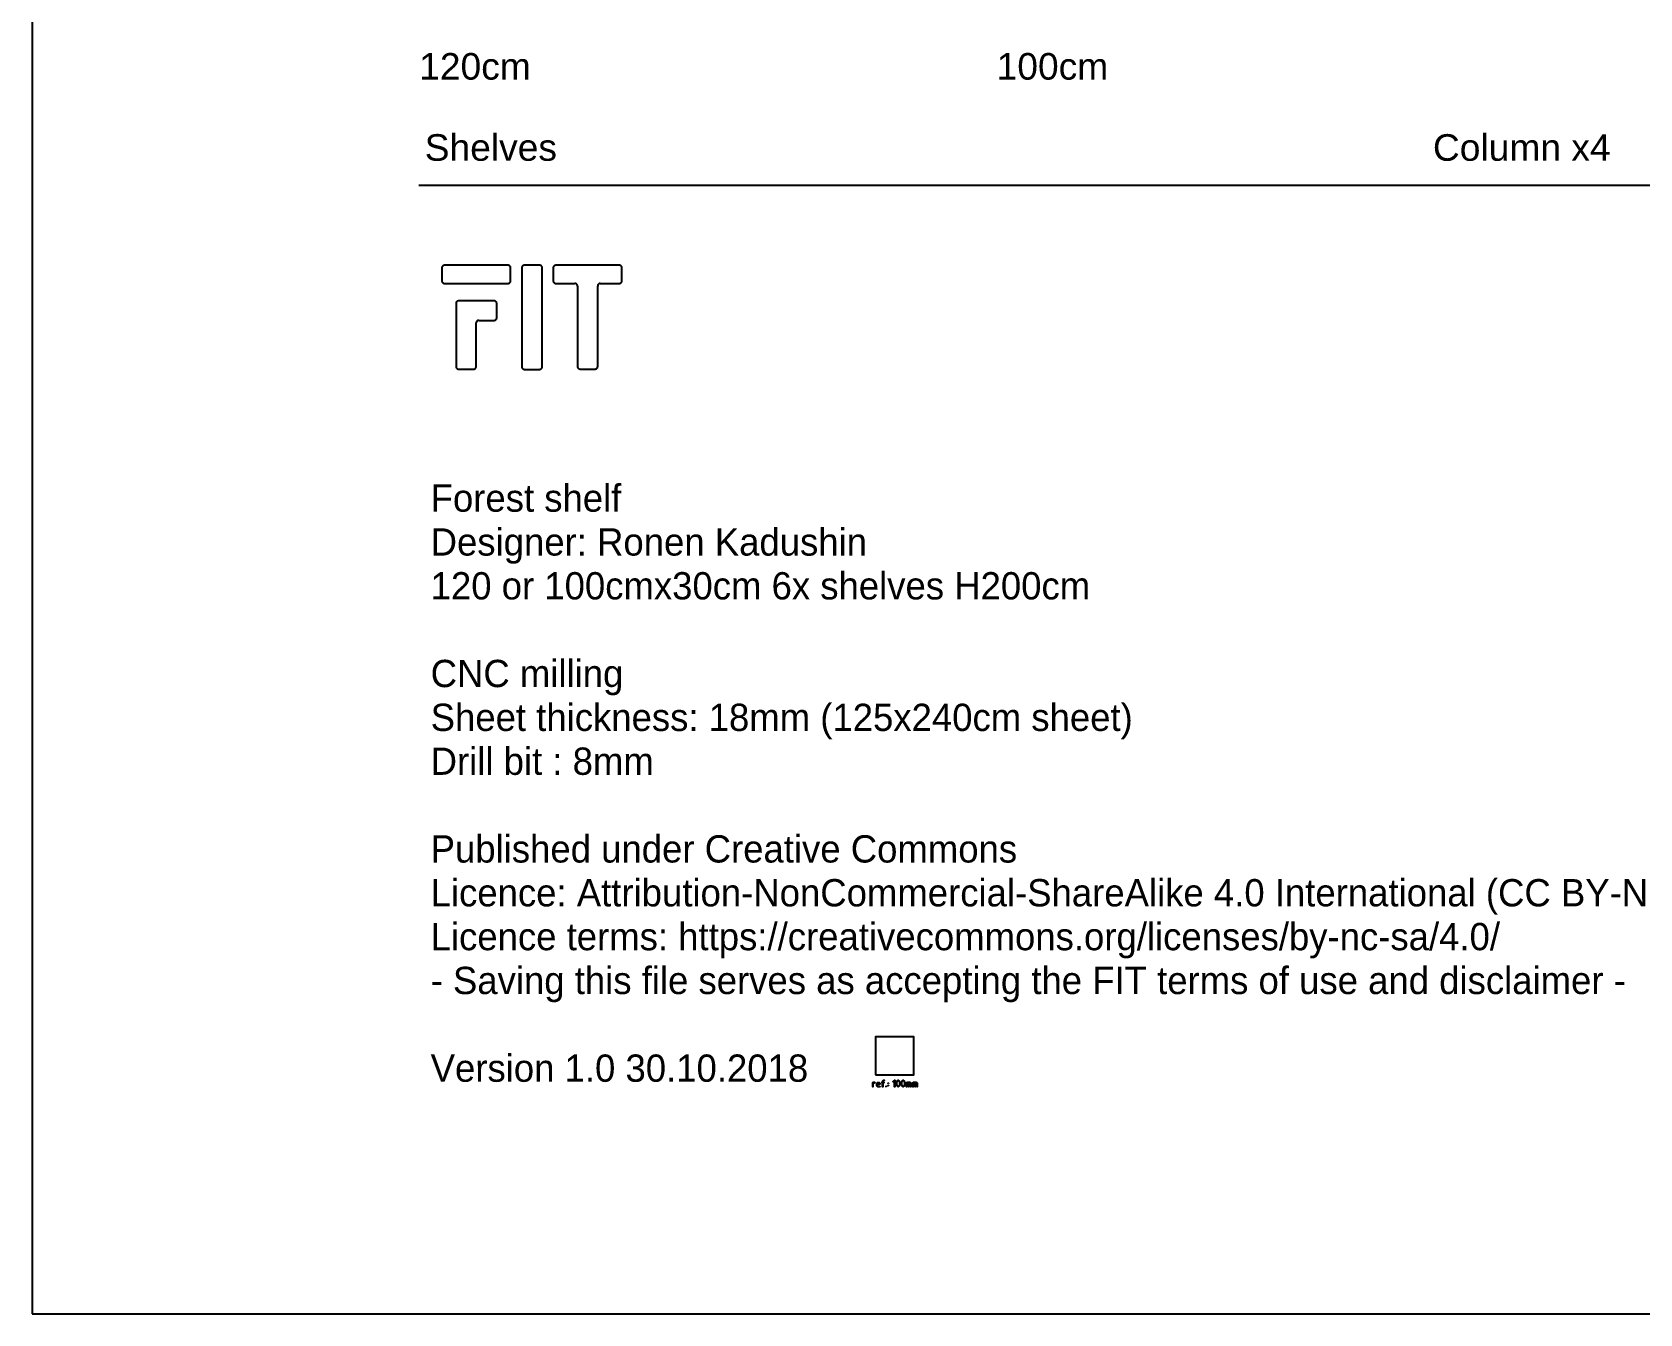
# Model space of a CAD drawing. Header units: millimetres. Extents: x -3995 to 3987, y -3942 to 2675.
# Drawn here: x -3995 to 234, y -3942 to -569 of the extents above; entities that cross this region are included whole.
import ezdxf

# ---------------------------------------------------------------- set-up
doc = ezdxf.new("R2010")
doc.units = ezdxf.units.MM
doc.header["$MEASUREMENT"] = 0
doc.layers.add('Layer 02', color=1, linetype='Continuous', true_color=0xff0000)

msp = doc.modelspace()

# ---------------------------------------------------------------- linework, layer by layer
at = {"layer": 'Layer 02'}
for p, q in [((-2743.2, -1182.4, -11.6), (-2910.5, -1182.4, -11.6)), ((-2660.3, -1182.2, -11.6), (-2700.1, -1182.2, -11.6)), ((-2450.4, -1182.4, -11.6), (-2617.6, -1182.4, -11.6)), ((-2917.3, -1189.2, -11.6), (-2917.3, -1223.2, -11.6)), ((-2736.4, -1223.2, -11.6), (-2736.4, -1189.2, -11.6)), ((-2707, -1189.1, -11.6), (-2707, -1449.3, -11.6)), ((-2653.4, -1449.3, -11.6), (-2653.4, -1189.1, -11.6)), ((-2624.5, -1189.2, -11.6), (-2624.5, -1223.2, -11.6)), ((-2443.5, -1223.2, -11.6), (-2443.5, -1189.2, -11.6)), ((-2910.5, -1230, -11.6), (-2743.2, -1230, -11.6)), ((-2617.6, -1230, -11.6), (-2567.4, -1230, -11.6)), ((-2560.6, -1236.9, -11.6), (-2560.6, -1448.5, -11.6)), ((-2507.4, -1448.5, -11.6), (-2507.4, -1236.9, -11.6)), ((-2500.5, -1230, -11.6), (-2450.4, -1230, -11.6)), ((-2880, -1282.9, -11.6), (-2880, -1448.8, -11.6)), ((-2826.9, -1276.1, -11.6), (-2873.1, -1276.1, -11.6)), ((-2779.8, -1276.1, -11.6), (-2826.9, -1276.1, -11.6)), ((-2772.9, -1320.4, -11.6), (-2772.9, -1282.9, -11.6)), ((-2826.9, -1448.8, -11.6), (-2826.9, -1334.1, -11.6)), ((-2820, -1327.3, -11.6), (-2779.8, -1327.3, -11.6)), ((-2873.1, -1455.7, -11.6), (-2833.7, -1455.7, -11.6)), ((-2700.1, -1456.2, -11.6), (-2660.3, -1456.2, -11.6)), ((-2553.7, -1455.4, -11.6), (-2514.3, -1455.4, -11.6))]:
    msp.add_line(p, q, dxfattribs=at)
for points in [[(-3994.9, -3941.5), (3986.7, -3941.5), (3986.7, 2674.8), (-3994.9, 2674.8)], [(-1776.3, -3312.4), (-1676.3, -3312.4), (-1676.3, -3212.4), (-1776.3, -3212.4)]]:
    msp.add_lwpolyline(points, close=True, dxfattribs=at)
msp.add_lwpolyline([(-2977.7, -971.4), (3190.6, -971.4)], dxfattribs=at)
for points, weights in [([(-2910.5, -1182.4, -11.6), (-2917.3, -1182.4, -11.6), (-2917.3, -1189.2, -11.6)], [1, 0.707106781187, 1]), ([(-2736.4, -1189.2, -11.6), (-2736.4, -1182.4, -11.6), (-2743.2, -1182.4, -11.6)], [1, 0.707106781187, 1]), ([(-2700.1, -1182.2, -11.6), (-2707, -1182.2, -11.6), (-2707, -1189.1, -11.6)], [1, 0.707106781187, 1]), ([(-2653.4, -1189.1, -11.6), (-2653.4, -1182.2, -11.6), (-2660.3, -1182.2, -11.6)], [1, 0.707106781187, 1]), ([(-2617.6, -1182.4, -11.6), (-2624.5, -1182.4, -11.6), (-2624.5, -1189.2, -11.6)], [1, 0.707106781187, 1]), ([(-2443.5, -1189.2, -11.6), (-2443.5, -1182.4, -11.6), (-2450.4, -1182.4, -11.6)], [1, 0.707106781187, 1]), ([(-2917.3, -1223.2, -11.6), (-2917.3, -1230, -11.6), (-2910.5, -1230, -11.6)], [1, 0.707106781187, 1]), ([(-2743.2, -1230, -11.6), (-2736.4, -1230, -11.6), (-2736.4, -1223.2, -11.6)], [1, 0.707106781187, 1]), ([(-2624.5, -1223.2, -11.6), (-2624.5, -1230, -11.6), (-2617.6, -1230, -11.6)], [1, 0.707106781187, 1]), ([(-2450.4, -1230, -11.6), (-2443.5, -1230, -11.6), (-2443.5, -1223.2, -11.6)], [1, 0.707106781186, 1]), ([(-2560.6, -1236.9, -11.6), (-2560.6, -1230, -11.6), (-2567.4, -1230, -11.6)], [1, 0.707106781187, 1]), ([(-2500.5, -1230, -11.6), (-2507.4, -1230, -11.6), (-2507.4, -1236.9, -11.6)], [1, 0.707106781187, 1]), ([(-2873.1, -1276.1, -11.6), (-2880, -1276.1, -11.6), (-2880, -1282.9, -11.6)], [1, 0.707106781186, 1]), ([(-2772.9, -1282.9, -11.6), (-2772.9, -1276.1, -11.6), (-2779.8, -1276.1, -11.6)], [1, 0.707106781187, 1]), ([(-2820, -1327.3, -11.6), (-2826.9, -1327.3, -11.6), (-2826.9, -1334.1, -11.6)], [1, 0.707106781186, 1]), ([(-2779.8, -1327.3, -11.6), (-2772.9, -1327.3, -11.6), (-2772.9, -1320.4, -11.6)], [1, 0.707106781186, 1]), ([(-2880, -1448.8, -11.6), (-2880, -1455.7, -11.6), (-2873.1, -1455.7, -11.6)], [1, 0.707106781186, 1]), ([(-2833.7, -1455.7, -11.6), (-2826.9, -1455.7, -11.6), (-2826.9, -1448.8, -11.6)], [1, 0.707106781186, 1]), ([(-2707, -1449.3, -11.6), (-2707, -1456.2, -11.6), (-2700.1, -1456.2, -11.6)], [1, 0.707106781187, 1]), ([(-2660.3, -1456.2, -11.6), (-2653.4, -1456.2, -11.6), (-2653.4, -1449.3, -11.6)], [1, 0.707106781187, 1]), ([(-2560.6, -1448.5, -11.6), (-2560.6, -1455.4, -11.6), (-2553.7, -1455.4, -11.6)], [1, 0.707106781187, 1]), ([(-2514.3, -1455.4, -11.6), (-2507.4, -1455.4, -11.6), (-2507.4, -1448.5, -11.6)], [1, 0.707106781186, 1])]:
    msp.add_rational_spline(points, weights, degree=2, dxfattribs=at)
for points, knots in [([(-1778.1, -3334.5, -11.6), (-1778.1, -3333.5, -11.6), (-1778.1, -3332.5, -11.6), (-1781.1, -3332.5, -11.6), (-1784, -3332.5, -11.6), (-1784, -3338.1, -11.6), (-1784, -3343.8, -11.6), (-1783.8, -3343.8, -11.6), (-1783.6, -3343.8, -11.6), (-1783.6, -3338.3, -11.6), (-1783.6, -3332.9, -11.6), (-1781.1, -3332.9, -11.6), (-1778.5, -3332.9, -11.6), (-1778.5, -3333.7, -11.6), (-1778.5, -3334.5, -11.6), (-1778.3, -3334.5, -11.6), (-1778.1, -3334.5, -11.6)], [-8, -8, -8, -7, -7, -6, -6, -5, -5, -4, -4, -3, -3, -2, -2, -1, -1, 0, 0, 0]), ([(-1765.1, -3338.3, -11.6), (-1765.1, -3337.3, -11.6), (-1765.1, -3336.3, -11.6), (-1765.1, -3334.7, -11.6), (-1766.2, -3333.6, -11.6), (-1767.4, -3332.5, -11.6), (-1769, -3332.5, -11.6), (-1770.6, -3332.5, -11.6), (-1771.8, -3333.6, -11.6), (-1772.9, -3334.7, -11.6), (-1772.9, -3336.3, -11.6), (-1772.9, -3338.2, -11.6), (-1772.9, -3340, -11.6), (-1772.9, -3342.2, -11.6), (-1771.9, -3343.1, -11.6), (-1771.1, -3343.8, -11.6), (-1769.3, -3343.8, -11.6), (-1767.3, -3343.8, -11.6), (-1765.3, -3343.8, -11.6), (-1765.3, -3343.6, -11.6), (-1765.3, -3343.4, -11.6), (-1767.3, -3343.4, -11.6), (-1769.3, -3343.4, -11.6), (-1771, -3343.4, -11.6), (-1771.7, -3342.8, -11.6), (-1772.5, -3342.1, -11.6), (-1772.5, -3340, -11.6), (-1772.5, -3339.2, -11.6), (-1772.5, -3338.3, -11.6), (-1768.8, -3338.3, -11.6), (-1765.1, -3338.3, -11.6)], [-15, -15, -15, -14, -14, -13, -13, -12, -12, -11, -11, -10, -10, -9, -9, -8, -8, -7, -7, -6, -6, -5, -5, -4, -4, -3, -3, -2, -2, -1, -1, 0, 0, 0]), ([(-1765.5, -3338, -11.6), (-1765.5, -3337.2, -11.6), (-1765.5, -3336.4, -11.6), (-1765.5, -3334.9, -11.6), (-1766.5, -3333.9, -11.6), (-1767.5, -3332.8, -11.6), (-1769, -3332.8, -11.6), (-1770.5, -3332.8, -11.6), (-1771.5, -3333.9, -11.6), (-1772.5, -3334.9, -11.6), (-1772.5, -3336.4, -11.6), (-1772.5, -3337.2, -11.6), (-1772.5, -3338, -11.6), (-1769, -3338, -11.6), (-1765.5, -3338, -11.6)], [0, 0, 0, 1, 1, 2, 2, 3, 3, 4, 4, 5, 5, 6, 6, 7, 7, 7]), ([(-1754.1, -3332.9, -11.6), (-1754.1, -3332.7, -11.6), (-1754.1, -3332.5, -11.6), (-1755.9, -3332.5, -11.6), (-1757.6, -3332.5, -11.6), (-1757.6, -3331.9, -11.6), (-1757.6, -3331.3, -11.6), (-1757.6, -3329.8, -11.6), (-1757, -3328.8, -11.6), (-1756.2, -3327.3, -11.6), (-1754.1, -3327.3, -11.6), (-1754.1, -3327.1, -11.6), (-1754.1, -3326.9, -11.6), (-1756.4, -3326.9, -11.6), (-1757.4, -3328.6, -11.6), (-1758, -3329.6, -11.6), (-1758, -3331.3, -11.6), (-1758, -3331.9, -11.6), (-1758, -3332.5, -11.6), (-1758.8, -3332.5, -11.6), (-1759.7, -3332.5, -11.6), (-1759.7, -3332.7, -11.6), (-1759.7, -3332.9, -11.6), (-1758.8, -3332.9, -11.6), (-1758, -3332.9, -11.6), (-1758, -3338.3, -11.6), (-1758, -3343.8, -11.6), (-1757.8, -3343.8, -11.6), (-1757.6, -3343.8, -11.6), (-1757.6, -3338.3, -11.6), (-1757.6, -3332.9, -11.6), (-1755.9, -3332.9, -11.6), (-1754.1, -3332.9, -11.6)], [-16, -16, -16, -15, -15, -14, -14, -13, -13, -12, -12, -11, -11, -10, -10, -9, -9, -8, -8, -7, -7, -6, -6, -5, -5, -4, -4, -3, -3, -2, -2, -1, -1, 0, 0, 0]), ([(-1742.8, -3335.5, -11.6), (-1742.8, -3335, -11.6), (-1742.8, -3334.6, -11.6), (-1743, -3334.6, -11.6), (-1743.2, -3334.6, -11.6), (-1743.2, -3335, -11.6), (-1743.2, -3335.5, -11.6), (-1743, -3335.5, -11.6), (-1742.8, -3335.5, -11.6)], [-4, -4, -4, -3, -3, -2, -2, -1, -1, 0, 0, 0]), ([(-1726.1, -3343.8, -11.6), (-1726.1, -3335.4, -11.6), (-1726.1, -3327.1, -11.6), (-1726.3, -3327.1, -11.6), (-1726.5, -3327.1, -11.6), (-1728.3, -3328.9, -11.6), (-1730.1, -3330.7, -11.6), (-1730, -3330.8, -11.6), (-1729.8, -3330.9, -11.6), (-1728.1, -3329.2, -11.6), (-1726.4, -3327.5, -11.6), (-1726.4, -3335.7, -11.6), (-1726.4, -3343.8, -11.6), (-1726.2, -3343.8, -11.6), (-1726.1, -3343.8, -11.6)], [-7, -7, -7, -6, -6, -5, -5, -4, -4, -3, -3, -2, -2, -1, -1, 0, 0, 0]), ([(-1713.1, -3336, -11.6), (-1713.1, -3335.4, -11.6), (-1713.1, -3334.7, -11.6), (-1713.1, -3332.8, -11.6), (-1713.7, -3330.8, -11.6), (-1714.9, -3326.9, -11.6), (-1717, -3326.9, -11.6), (-1718.2, -3326.9, -11.6), (-1719, -3327.9, -11.6), (-1719.9, -3329, -11.6), (-1720.4, -3331.2, -11.6), (-1720.9, -3333, -11.6), (-1720.9, -3334.7, -11.6), (-1720.9, -3335.4, -11.6), (-1720.9, -3336, -11.6), (-1720.9, -3337.9, -11.6), (-1720.3, -3339.9, -11.6), (-1719.1, -3343.8, -11.6), (-1717, -3343.8, -11.6), (-1715.9, -3343.8, -11.6), (-1715.1, -3342.8, -11.6), (-1714.2, -3341.7, -11.6), (-1713.6, -3339.6, -11.6), (-1713.1, -3337.6, -11.6), (-1713.1, -3336, -11.6)], [-12, -12, -12, -11, -11, -10, -10, -9, -9, -8, -8, -7, -7, -6, -6, -5, -5, -4, -4, -3, -3, -2, -2, -1, -1, 0, 0, 0]), ([(-1713.5, -3336.1, -11.6), (-1713.5, -3335.4, -11.6), (-1713.5, -3334.8, -11.6), (-1713.5, -3333, -11.6), (-1714.1, -3330.9, -11.6), (-1715.2, -3327.3, -11.6), (-1717, -3327.3, -11.6), (-1718.9, -3327.3, -11.6), (-1720, -3330.9, -11.6), (-1720.5, -3333, -11.6), (-1720.5, -3334.8, -11.6), (-1720.5, -3335.4, -11.6), (-1720.5, -3336.1, -11.6), (-1720.5, -3337.8, -11.6), (-1720, -3339.7, -11.6), (-1719, -3343.6, -11.6), (-1717, -3343.6, -11.6), (-1715.2, -3343.6, -11.6), (-1714.1, -3339.9, -11.6), (-1713.5, -3337.9, -11.6), (-1713.5, -3336.1, -11.6)], [0, 0, 0, 1, 1, 2, 2, 3, 3, 4, 4, 5, 5, 6, 6, 7, 7, 8, 8, 9, 9, 10, 10, 10]), ([(-1700.1, -3336, -11.6), (-1700.1, -3335.4, -11.6), (-1700.1, -3334.7, -11.6), (-1700.1, -3332.8, -11.6), (-1700.7, -3330.8, -11.6), (-1701.9, -3326.9, -11.6), (-1704, -3326.9, -11.6), (-1705.2, -3326.9, -11.6), (-1705.9, -3327.9, -11.6), (-1706.8, -3329, -11.6), (-1707.4, -3331.2, -11.6), (-1707.9, -3333, -11.6), (-1707.9, -3334.7, -11.6), (-1707.9, -3335.4, -11.6), (-1707.9, -3336, -11.6), (-1707.9, -3337.9, -11.6), (-1707.3, -3339.9, -11.6), (-1706.1, -3343.8, -11.6), (-1704, -3343.8, -11.6), (-1702.8, -3343.8, -11.6), (-1702, -3342.8, -11.6), (-1701.2, -3341.7, -11.6), (-1700.6, -3339.6, -11.6), (-1700.1, -3337.6, -11.6), (-1700.1, -3336, -11.6)], [-12, -12, -12, -11, -11, -10, -10, -9, -9, -8, -8, -7, -7, -6, -6, -5, -5, -4, -4, -3, -3, -2, -2, -1, -1, 0, 0, 0]), ([(-1700.5, -3336.1, -11.6), (-1700.5, -3335.4, -11.6), (-1700.5, -3334.8, -11.6), (-1700.5, -3333, -11.6), (-1701.1, -3330.9, -11.6), (-1702.1, -3327.3, -11.6), (-1704, -3327.3, -11.6), (-1705.8, -3327.3, -11.6), (-1706.9, -3330.9, -11.6), (-1707.5, -3333, -11.6), (-1707.5, -3334.8, -11.6), (-1707.5, -3335.4, -11.6), (-1707.5, -3336.1, -11.6), (-1707.5, -3337.8, -11.6), (-1707, -3339.7, -11.6), (-1705.9, -3343.6, -11.6), (-1704, -3343.6, -11.6), (-1702.2, -3343.6, -11.6), (-1701.1, -3339.9, -11.6), (-1700.5, -3337.9, -11.6), (-1700.5, -3336.1, -11.6)], [0, 0, 0, 1, 1, 2, 2, 3, 3, 4, 4, 5, 5, 6, 6, 7, 7, 8, 8, 9, 9, 10, 10, 10]), ([(-1683.4, -3343.8, -11.6), (-1683.4, -3339.9, -11.6), (-1683.4, -3335.9, -11.6), (-1683.4, -3334.5, -11.6), (-1684.4, -3333.5, -11.6), (-1685.4, -3332.5, -11.6), (-1686.8, -3332.5, -11.6), (-1690.8, -3332.5, -11.6), (-1694.9, -3332.5, -11.6), (-1694.9, -3338.1, -11.6), (-1694.9, -3343.8, -11.6), (-1694.7, -3343.8, -11.6), (-1694.5, -3343.8, -11.6), (-1694.5, -3338.3, -11.6), (-1694.5, -3332.8, -11.6), (-1691.9, -3332.8, -11.6), (-1689.3, -3332.8, -11.6), (-1689.3, -3338.3, -11.6), (-1689.3, -3343.8, -11.6), (-1689.1, -3343.8, -11.6), (-1688.9, -3343.8, -11.6), (-1688.9, -3338.3, -11.6), (-1688.9, -3332.8, -11.6), (-1687.9, -3332.8, -11.6), (-1686.8, -3332.8, -11.6), (-1685.5, -3332.8, -11.6), (-1684.6, -3333.7, -11.6), (-1683.7, -3334.6, -11.6), (-1683.7, -3335.9, -11.6), (-1683.7, -3339.8, -11.6), (-1683.7, -3343.8, -11.6), (-1683.6, -3343.8, -11.6), (-1683.4, -3343.8, -11.6)], [-16, -16, -16, -15, -15, -14, -14, -13, -13, -12, -12, -11, -11, -10, -10, -9, -9, -8, -8, -7, -7, -6, -6, -5, -5, -4, -4, -3, -3, -2, -2, -1, -1, 0, 0, 0]), ([(-1666.7, -3343.8, -11.6), (-1666.7, -3339.9, -11.6), (-1666.7, -3335.9, -11.6), (-1666.7, -3334.5, -11.6), (-1667.7, -3333.5, -11.6), (-1668.7, -3332.5, -11.6), (-1670.1, -3332.5, -11.6), (-1674.1, -3332.5, -11.6), (-1678.2, -3332.5, -11.6), (-1678.2, -3338.1, -11.6), (-1678.2, -3343.8, -11.6), (-1678, -3343.8, -11.6), (-1677.8, -3343.8, -11.6), (-1677.8, -3338.3, -11.6), (-1677.8, -3332.8, -11.6), (-1675.2, -3332.8, -11.6), (-1672.6, -3332.8, -11.6), (-1672.6, -3338.3, -11.6), (-1672.6, -3343.8, -11.6), (-1672.4, -3343.8, -11.6), (-1672.2, -3343.8, -11.6), (-1672.2, -3338.3, -11.6), (-1672.2, -3332.8, -11.6), (-1671.2, -3332.8, -11.6), (-1670.1, -3332.8, -11.6), (-1668.8, -3332.8, -11.6), (-1667.9, -3333.7, -11.6), (-1667, -3334.6, -11.6), (-1667, -3335.9, -11.6), (-1667, -3339.8, -11.6), (-1667, -3343.8, -11.6), (-1666.9, -3343.8, -11.6), (-1666.7, -3343.8, -11.6)], [-16, -16, -16, -15, -15, -14, -14, -13, -13, -12, -12, -11, -11, -10, -10, -9, -9, -8, -8, -7, -7, -6, -6, -5, -5, -4, -4, -3, -3, -2, -2, -1, -1, 0, 0, 0]), ([(-1748.4, -3343.8, -11.6), (-1748.4, -3343.3, -11.6), (-1748.4, -3342.8, -11.6), (-1748.6, -3342.8, -11.6), (-1748.7, -3342.8, -11.6), (-1748.7, -3343.3, -11.6), (-1748.7, -3343.8, -11.6), (-1748.6, -3343.8, -11.6), (-1748.4, -3343.8, -11.6)], [-4, -4, -4, -3, -3, -2, -2, -1, -1, 0, 0, 0]), ([(-1742.8, -3341.9, -11.6), (-1742.8, -3341.4, -11.6), (-1742.8, -3341, -11.6), (-1743, -3341, -11.6), (-1743.2, -3341, -11.6), (-1743.2, -3341.4, -11.6), (-1743.2, -3341.9, -11.6), (-1743, -3341.9, -11.6), (-1742.8, -3341.9, -11.6)], [-4, -4, -4, -3, -3, -2, -2, -1, -1, 0, 0, 0])]:
    msp.add_open_spline(points, degree=2, knots=knots, dxfattribs=at)

# ---------------------------------------------------------------- texts
at = {"layer": 'Layer 02', "attachment_point": 7, "line_spacing_factor": 0.963855}
for s, insert, char_height, width in [('\\fArial;120cm', (-2976.9, -694.9), 70, 344.94), ('\\fArial;100cm', (-1458.1, -694.9), 70, 344.94), ('\\fArial;Shelves', (-2962.4, -908.4), 70, 406.928), ('\\fArial;Column x4', (-310.6, -908.4), 70, 525.422), ('\\fMyriadPro-Regular;Forest shelf\\PDesigner: Ronen Kadushin\\P120 or 100cmx30cm 6x shelves H200cm \\P\\PCNC milling\\PSheet thickness: 18mm (125x240cm sheet)\\PDrill bit : 8mm\\P\\PPublished under Creative Commons\\PLicence: Attribution-NonCommercial-ShareAlike 4.0 International (CC BY-NC-SA 4.0)\\PLicence terms: https://creativecommons.org/licenses/by-nc-sa/4.0/\\P- Saving this file serves as accepting the FIT terms of use and disclaimer -\\P\\PVersion 1.0 30.10.2018', (-2946.8, -3331.9, -11.6), 71.813, 3724.363)]:
    msp.add_mtext(s, dxfattribs=dict(at, insert=insert, char_height=char_height, width=width))

doc.saveas('drawing.dxf')
